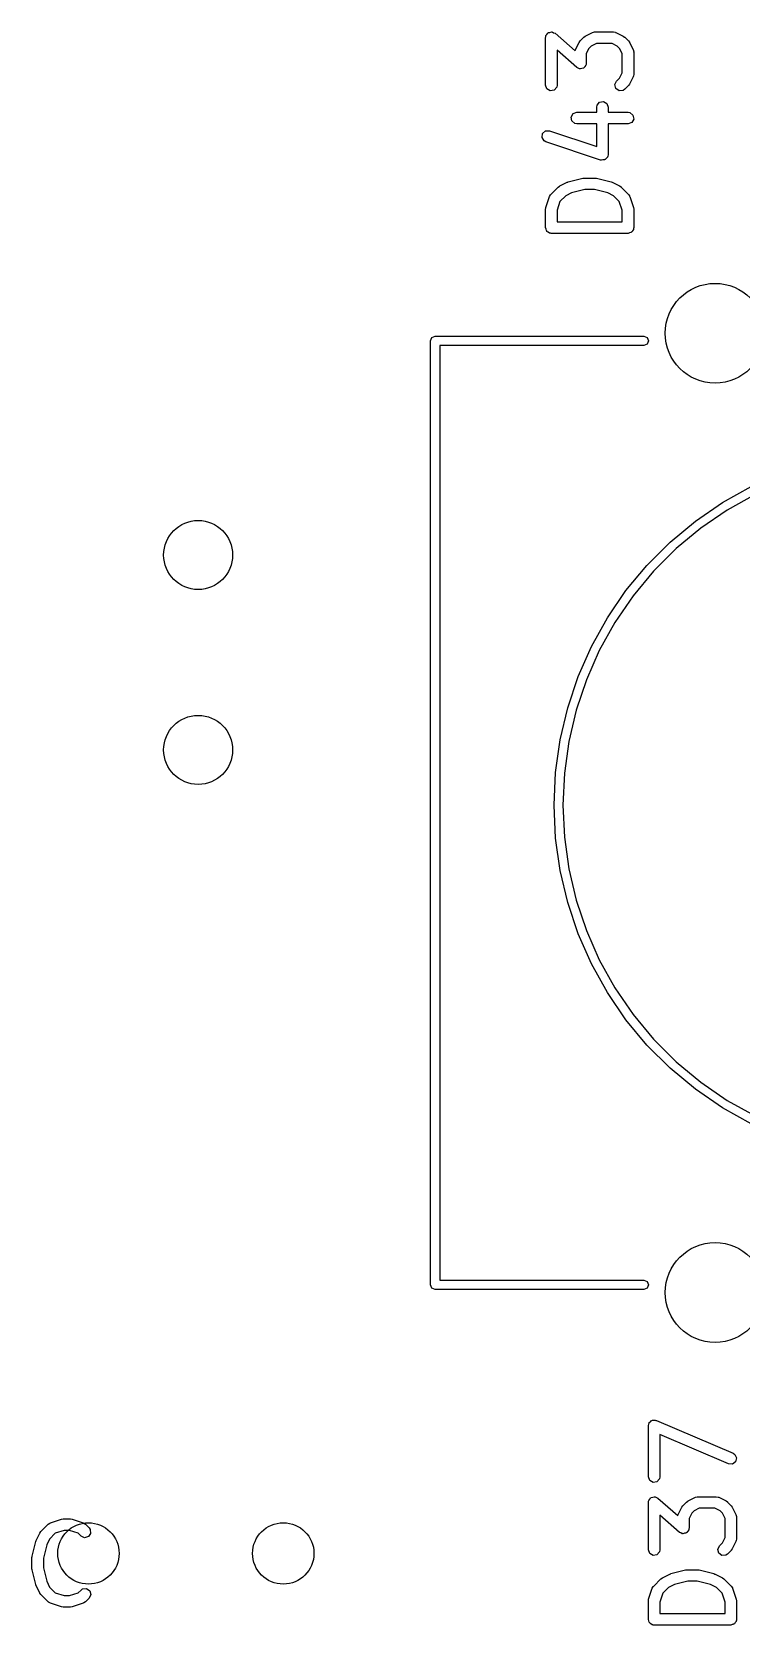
# Model space of a CAD drawing. Extents: x 36 to 247, y -101 to -40.
# Drawn here: x 117.96 to 127.21, y -93.39 to -72.63 of the extents above; entities that cross this region are included whole.
import ezdxf

# ---------------------------------------------------------------- set-up
doc = ezdxf.new("R2010")
doc.units = 0
doc.layers.add('BLACK', color=7, linetype='CONTINUOUS')

msp = doc.modelspace()

# ---------------------------------------------------------------- linework, layer by layer
at = {"layer": 'BLACK', "linetype": 'CONTINUOUS'}
for p, q in [((124.677338, -72.666954), (124.687809, -72.649656)), ((124.687809, -72.649656), (124.693473, -72.647726)), ((124.693473, -72.647726), (124.697319, -72.643143)), ((124.697319, -72.643143), (124.717231, -72.639631)), ((124.717231, -72.639631), (124.736371, -72.633111)), ((124.736371, -72.633111), (124.741949, -72.635273)), ((124.741949, -72.635273), (124.747843, -72.634234)), ((124.747843, -72.634234), (124.765355, -72.644345)), ((124.765355, -72.644345), (124.784207, -72.651652)), ((124.784207, -72.651652), (125.044196, -72.879142)), ((125.177468, -72.688632), (125.272706, -72.641013)), ((125.272706, -72.641013), (125.297672, -72.633587)), ((125.297672, -72.633587), (125.302033, -72.634628)), ((125.302033, -72.634628), (125.306247, -72.633095)), ((125.306247, -72.633095), (125.544342, -72.633095)), ((125.544342, -72.633095), (125.569994, -72.637618)), ((125.569994, -72.637618), (125.573429, -72.6405)), ((125.573429, -72.6405), (125.577883, -72.641013)), ((125.577883, -72.641013), (125.673121, -72.688632)), ((124.659819, -72.708095), (124.661777, -72.696986)), ((124.659819, -73.327142), (124.659819, -72.708095)), ((124.661244, -72.693545), (124.662853, -72.690886)), ((124.661777, -72.696986), (124.661244, -72.693545)), ((124.662853, -72.690886), (124.664342, -72.682443)), ((124.664342, -72.682443), (124.677338, -72.666954)), ((125.045294, -72.872919), (125.048176, -72.869483)), ((125.048176, -72.869483), (125.048689, -72.86503)), ((125.048689, -72.86503), (125.096308, -72.769792)), ((125.096308, -72.769792), (125.109666, -72.751781)), ((125.109666, -72.751781), (125.110357, -72.7503)), ((125.110357, -72.7503), (125.157976, -72.702681)), ((125.157976, -72.702681), (125.176342, -72.689821)), ((125.176342, -72.689821), (125.177468, -72.688632)), ((125.225029, -72.84776), (125.190771, -72.916276)), ((125.255436, -72.817353), (125.225029, -72.84776)), ((125.323952, -72.783095), (125.255436, -72.817353)), ((125.526637, -72.783095), (125.323952, -72.783095)), ((125.595153, -72.817353), (125.526637, -72.783095)), ((125.625561, -72.84776), (125.595153, -72.817353)), ((125.659819, -72.916276), (125.625561, -72.84776)), ((125.673121, -72.688632), (125.691129, -72.701988)), ((125.691129, -72.701988), (125.692612, -72.70268)), ((125.692612, -72.70268), (125.740232, -72.750299)), ((125.740232, -72.750299), (125.753094, -72.768667)), ((125.753094, -72.768667), (125.754282, -72.769792)), ((125.754282, -72.769792), (125.801901, -72.86503)), ((125.801901, -72.86503), (125.809327, -72.889996)), ((125.066383, -73.097871), (124.809819, -72.873377)), ((124.809819, -72.873377), (124.809819, -73.327142)), ((125.044196, -72.879142), (125.045294, -72.872919)), ((125.186248, -73.06708), (125.173251, -73.082568)), ((125.187736, -73.058636), (125.186248, -73.06708)), ((125.189346, -73.055978), (125.187736, -73.058636)), ((125.190771, -73.041428), (125.188812, -73.052536)), ((125.188812, -73.052536), (125.189346, -73.055978)), ((125.190771, -72.916276), (125.190771, -73.041428)), ((125.659819, -73.16658), (125.659819, -72.916276)), ((125.809327, -72.889996), (125.808285, -72.894357)), ((125.808285, -72.894357), (125.809819, -72.898571)), ((125.809819, -72.898571), (125.809819, -73.184285)), ((125.085234, -73.105177), (125.066383, -73.097871)), ((125.102747, -73.115289), (125.085234, -73.105177)), ((125.10864, -73.114249), (125.102747, -73.115289)), ((125.114219, -73.116412), (125.10864, -73.114249)), ((125.133358, -73.109891), (125.114219, -73.116412)), ((125.153271, -73.10638), (125.133358, -73.109891)), ((125.157116, -73.101796), (125.153271, -73.10638)), ((125.162781, -73.099867), (125.157116, -73.101796)), ((125.173251, -73.082568), (125.162781, -73.099867)), ((125.564866, -73.320605), (125.586548, -73.274108)), ((125.586548, -73.274108), (125.625561, -73.235095)), ((125.625561, -73.235095), (125.659819, -73.16658)), ((125.801901, -73.217826), (125.754282, -73.313064)), ((125.802413, -73.213372), (125.801901, -73.217826)), ((125.805296, -73.209937), (125.802413, -73.213372)), ((125.809819, -73.184285), (125.805296, -73.209937)), ((124.677366, -73.375351), (124.659819, -73.327142)), ((124.721795, -73.401003), (124.677366, -73.375351)), ((124.772319, -73.392094), (124.721795, -73.401003)), ((124.805296, -73.352794), (124.772319, -73.392094)), ((124.809819, -73.327142), (124.805296, -73.352794)), ((125.578143, -73.37016), (125.564866, -73.320605)), ((125.620168, -73.399586), (125.578143, -73.37016)), ((125.671275, -73.395116), (125.620168, -73.399586)), ((125.692612, -73.380176), (125.671275, -73.395116)), ((125.740232, -73.332557), (125.692612, -73.380176)), ((125.740922, -73.331075), (125.740232, -73.332557)), ((125.754282, -73.313064), (125.740922, -73.331075)), ((124.994291, -73.74269), (125.019943, -73.698261)), ((125.019943, -73.698261), (125.068152, -73.680714)), ((125.068152, -73.680714), (125.326485, -73.680714)), ((125.326485, -73.612857), (125.331008, -73.587205)), ((125.326485, -73.680714), (125.326485, -73.612857)), ((125.331008, -73.587205), (125.363985, -73.547905)), ((125.363985, -73.547905), (125.414509, -73.538996)), ((125.414509, -73.538996), (125.458938, -73.564648)), ((125.458938, -73.564648), (125.476485, -73.612857)), ((125.476485, -73.612857), (125.476485, -73.680714)), ((125.476485, -73.680714), (125.734819, -73.680714)), ((125.734819, -73.680714), (125.760471, -73.685237)), ((125.760471, -73.685237), (125.799771, -73.718214)), ((125.0032, -73.793214), (124.994291, -73.74269)), ((125.0425, -73.826191), (125.0032, -73.793214)), ((125.068152, -73.830714), (125.0425, -73.826191)), ((125.326485, -73.830714), (125.068152, -73.830714)), ((125.326485, -74.127847), (125.326485, -73.830714)), ((125.734819, -73.830714), (125.476485, -73.830714)), ((125.476485, -73.830714), (125.476485, -74.231904)), ((125.783028, -73.813167), (125.734819, -73.830714)), ((125.80868, -73.768738), (125.783028, -73.813167)), ((125.799771, -73.718214), (125.80868, -73.768738)), ((124.613723, -74.008845), (124.621248, -73.958096)), ((124.640578, -74.052557), (124.613723, -74.008845)), ((124.621248, -73.958096), (124.659633, -73.924059)), ((124.663483, -74.06496), (124.640578, -74.052557)), ((124.659633, -73.924059), (124.710917, -73.922658)), ((125.377767, -74.303055), (124.663483, -74.06496)), ((124.710917, -73.922658), (125.326485, -74.127847)), ((125.383496, -74.302898), (125.377767, -74.303055)), ((125.388461, -74.305765), (125.383496, -74.302898)), ((125.408607, -74.302212), (125.388461, -74.305765)), ((125.429051, -74.301654), (125.408607, -74.302212)), ((125.433339, -74.297851), (125.429051, -74.301654)), ((125.438985, -74.296856), (125.433339, -74.297851)), ((125.452134, -74.281185), (125.438985, -74.296856)), ((125.467437, -74.267616), (125.452134, -74.281185)), ((125.468277, -74.261946), (125.467437, -74.267616)), ((125.471962, -74.257556), (125.468277, -74.261946)), ((125.476485, -74.231904), (125.471962, -74.257556)), ((124.729405, -74.7503), (124.824643, -74.655062)), ((124.824643, -74.655062), (124.843011, -74.642199)), ((124.843011, -74.642199), (124.844135, -74.641013)), ((124.844135, -74.641013), (124.939373, -74.593394)), ((124.99909, -74.73124), (124.922103, -74.769734)), ((124.939373, -74.593394), (124.951779, -74.589703)), ((124.951779, -74.589703), (124.954724, -74.587715)), ((124.954724, -74.587715), (125.1452, -74.540096)), ((125.172624, -74.687857), (124.99909, -74.73124)), ((125.1452, -74.540096), (125.160132, -74.539042)), ((125.160132, -74.539042), (125.16339, -74.537857)), ((125.16339, -74.537857), (125.306247, -74.537857)), ((125.297013, -74.687857), (125.172624, -74.687857)), ((125.470547, -74.73124), (125.297013, -74.687857)), ((125.306247, -74.537857), (125.320988, -74.540456)), ((125.320988, -74.540456), (125.324437, -74.540096)), ((125.324437, -74.540096), (125.514913, -74.587715)), ((125.547534, -74.769734), (125.470547, -74.73124)), ((125.514913, -74.587715), (125.526735, -74.592987)), ((125.526735, -74.592987), (125.530264, -74.593394)), ((125.530264, -74.593394), (125.625502, -74.641013)), ((125.625502, -74.641013), (125.643512, -74.654371)), ((125.643512, -74.654371), (125.644994, -74.655062)), ((125.644994, -74.655062), (125.740233, -74.7503)), ((124.659819, -74.94619), (124.663712, -74.924107)), ((124.659819, -75.184285), (124.659819, -74.94619)), ((124.663668, -74.922473), (124.711287, -74.779616)), ((124.663712, -74.924107), (124.663668, -74.922473)), ((124.711287, -74.779616), (124.723689, -74.756711)), ((124.723689, -74.756711), (124.72751, -74.754363)), ((124.72751, -74.754363), (124.729405, -74.7503)), ((124.84799, -74.843846), (124.809819, -74.95836)), ((124.922103, -74.769734), (124.84799, -74.843846)), ((125.621648, -74.843847), (125.547534, -74.769734)), ((125.659819, -74.95836), (125.621648, -74.843847)), ((125.740233, -74.7503), (125.755174, -74.771637)), ((125.755174, -74.771637), (125.755564, -74.776105)), ((125.755564, -74.776105), (125.758351, -74.779616)), ((125.758351, -74.779616), (125.80597, -74.922472)), ((125.80597, -74.922472), (125.809259, -74.944652)), ((125.809259, -74.944652), (125.809819, -74.94619)), ((125.809819, -74.94619), (125.809819, -75.184285)), ((124.809819, -74.95836), (124.809819, -75.109285)), ((124.809819, -75.109285), (125.659819, -75.109285)), ((125.659819, -75.109285), (125.659819, -74.95836)), ((124.666482, -75.202593), (124.659819, -75.184285)), ((124.669867, -75.221785), (124.666482, -75.202593)), ((124.675051, -75.226135), (124.669867, -75.221785)), ((124.677366, -75.232494), (124.675051, -75.226135)), ((124.694239, -75.242236), (124.677366, -75.232494)), ((124.709167, -75.254762), (124.694239, -75.242236)), ((124.718909, -75.256479), (124.709167, -75.254762)), ((124.721795, -75.258146), (124.718909, -75.256479)), ((124.725077, -75.257567), (124.721795, -75.258146)), ((124.734819, -75.259285), (124.725077, -75.257567)), ((125.734819, -75.259285), (124.734819, -75.259285)), ((125.753127, -75.252621), (125.734819, -75.259285)), ((125.772319, -75.249237), (125.753127, -75.252621)), ((125.776669, -75.244052), (125.772319, -75.249237)), ((125.783028, -75.241738), (125.776669, -75.244052)), ((125.79277, -75.224864), (125.783028, -75.241738)), ((125.805296, -75.209937), (125.79277, -75.224864)), ((125.807013, -75.200194), (125.805296, -75.209937)), ((125.80868, -75.197309), (125.807013, -75.200194)), ((125.809819, -75.184285), (125.808101, -75.194026)), ((125.808101, -75.194026), (125.80868, -75.197309)), ((123.177574, -76.617574), (123.22, -76.6)), ((123.22, -76.6), (125.94, -76.6)), ((125.94, -76.6), (125.982426, -76.617574)), ((123.16, -76.66), (123.177574, -76.617574)), ((123.16, -88.96), (123.16, -76.66)), ((125.94, -76.72), (123.28, -76.72)), ((123.28, -76.72), (123.28, -88.9)), ((125.982426, -76.702426), (125.94, -76.72)), ((125.982426, -76.617574), (126, -76.66)), ((126, -76.66), (125.982426, -76.702426)), ((126.967855, -78.7658), (127.342197, -78.557293)), ((127.393535, -78.660391), (127.028486, -78.863722)), ((126.614348, -79.007958), (126.967855, -78.7658)), ((127.028486, -78.863722), (126.683755, -79.099868)), ((126.284692, -79.281701), (126.614348, -79.007958)), ((126.683755, -79.099868), (126.362284, -79.366815)), ((125.981701, -79.584692), (126.284692, -79.281701)), ((126.362284, -79.366815), (126.066815, -79.662284)), ((125.707958, -79.914348), (125.981701, -79.584692)), ((126.066815, -79.662284), (125.799868, -79.983755)), ((125.4658, -80.267855), (125.707958, -79.914348)), ((125.799868, -79.983755), (125.563722, -80.328486)), ((125.257293, -80.642197), (125.4658, -80.267855)), ((125.563722, -80.328486), (125.360391, -80.693535)), ((125.084215, -81.034182), (125.257293, -80.642197)), ((125.360391, -80.693535), (125.19161, -81.075787)), ((124.948043, -81.440464), (125.084215, -81.034182)), ((125.19161, -81.075787), (125.058819, -81.471982)), ((124.849939, -81.857577), (124.948043, -81.440464)), ((125.058819, -81.471982), (124.963151, -81.87874)), ((124.790739, -82.281962), (124.849939, -81.857577)), ((124.963151, -81.87874), (124.905421, -82.292589)), ((124.77095, -82.71), (124.790739, -82.281962)), ((124.905421, -82.292589), (124.886123, -82.71)), ((124.790739, -83.138038), (124.77095, -82.71)), ((124.886123, -82.71), (124.905421, -83.127411)), ((124.849939, -83.562423), (124.790739, -83.138038)), ((124.905421, -83.127411), (124.963151, -83.54126)), ((124.948043, -83.979536), (124.849939, -83.562423)), ((124.963151, -83.54126), (125.058819, -83.948018)), ((125.084215, -84.385818), (124.948043, -83.979536)), ((125.058819, -83.948018), (125.19161, -84.344213)), ((125.257293, -84.777803), (125.084215, -84.385818)), ((125.19161, -84.344213), (125.360391, -84.726465)), ((125.4658, -85.152145), (125.257293, -84.777803)), ((125.360391, -84.726465), (125.563722, -85.091514)), ((125.563722, -85.091514), (125.799868, -85.436245)), ((125.707958, -85.505652), (125.4658, -85.152145)), ((125.981701, -85.835308), (125.707958, -85.505652)), ((125.799868, -85.436245), (126.066815, -85.757716)), ((126.284692, -86.138299), (125.981701, -85.835308)), ((126.066815, -85.757716), (126.362284, -86.053185)), ((126.614348, -86.412042), (126.284692, -86.138299)), ((126.362284, -86.053185), (126.683755, -86.320132)), ((126.683755, -86.320132), (127.028486, -86.556278)), ((126.967855, -86.6542), (126.614348, -86.412042)), ((127.028486, -86.556278), (127.393535, -86.759609)), ((127.342197, -86.862707), (126.967855, -86.6542)), ((123.177574, -89.002426), (123.16, -88.96)), ((123.22, -89.02), (123.177574, -89.002426)), ((125.94, -89.02), (123.22, -89.02)), ((123.28, -88.9), (125.94, -88.9)), ((125.94, -88.9), (125.982426, -88.917574)), ((125.982426, -89.002426), (125.94, -89.02)), ((125.982426, -88.917574), (126, -88.96)), ((126, -88.96), (125.982426, -89.002426)), ((126.046045, -90.728985), (126.05314, -90.723678)), ((126.05314, -90.723678), (126.070608, -90.724654)), ((126.070608, -90.724654), (126.087843, -90.721615)), ((126.087843, -90.721615), (126.095517, -90.726045)), ((126.095517, -90.726045), (126.104363, -90.72654)), ((125.999819, -90.795476), (126.004342, -90.769824)), ((125.999819, -91.462142), (125.999819, -90.795476)), ((126.004342, -90.769824), (126.010036, -90.763037)), ((126.010036, -90.763037), (126.01206, -90.75441)), ((126.01206, -90.75441), (126.026071, -90.743927)), ((126.026071, -90.743927), (126.037319, -90.730524)), ((126.037319, -90.730524), (126.046045, -90.728985)), ((126.104363, -90.72654), (127.104363, -91.155111)), ((127.045275, -91.292983), (126.149819, -90.909216)), ((126.149819, -90.909216), (126.149819, -91.462142)), ((127.096498, -91.295845), (127.045275, -91.292983)), ((127.137577, -91.265113), (127.096498, -91.295845)), ((127.104363, -91.155111), (127.126159, -91.169373)), ((127.126159, -91.169373), (127.149291, -91.215165)), ((127.149291, -91.215165), (127.137577, -91.265113)), ((126.017366, -91.510351), (125.999819, -91.462142)), ((126.061795, -91.536003), (126.017366, -91.510351)), ((126.112319, -91.527094), (126.061795, -91.536003)), ((126.145296, -91.487794), (126.112319, -91.527094)), ((126.149819, -91.462142), (126.145296, -91.487794)), ((126.004342, -91.769824), (126.017338, -91.754335)), ((126.017338, -91.754335), (126.027809, -91.737037)), ((126.027809, -91.737037), (126.033473, -91.735107)), ((126.033473, -91.735107), (126.037319, -91.730524)), ((126.037319, -91.730524), (126.057231, -91.727012)), ((126.057231, -91.727012), (126.076371, -91.720492)), ((126.076371, -91.720492), (126.081949, -91.722654)), ((126.081949, -91.722654), (126.087843, -91.721615)), ((126.087843, -91.721615), (126.105355, -91.731726)), ((126.105355, -91.731726), (126.124207, -91.739033)), ((126.124207, -91.739033), (126.384196, -91.966523)), ((126.517468, -91.776013), (126.612706, -91.728394)), ((126.612706, -91.728394), (126.637672, -91.720968)), ((126.637672, -91.720968), (126.642033, -91.722009)), ((126.642033, -91.722009), (126.646247, -91.720476)), ((126.646247, -91.720476), (126.884342, -91.720476)), ((126.884342, -91.720476), (126.909994, -91.724999)), ((126.909994, -91.724999), (126.913429, -91.727881)), ((126.913429, -91.727881), (126.917883, -91.728394)), ((126.917883, -91.728394), (127.013121, -91.776013)), ((125.999819, -91.795476), (126.001777, -91.784367)), ((125.999819, -92.414523), (125.999819, -91.795476)), ((126.001244, -91.780926), (126.002853, -91.778267)), ((126.001777, -91.784367), (126.001244, -91.780926)), ((126.002853, -91.778267), (126.004342, -91.769824)), ((126.406383, -92.185252), (126.149819, -91.960758)), ((126.149819, -91.960758), (126.149819, -92.414523)), ((126.384196, -91.966523), (126.385294, -91.9603)), ((126.385294, -91.9603), (126.388176, -91.956864)), ((126.388176, -91.956864), (126.388689, -91.952411)), ((126.388689, -91.952411), (126.436308, -91.857173)), ((126.436308, -91.857173), (126.449666, -91.839162)), ((126.449666, -91.839162), (126.450357, -91.837681)), ((126.450357, -91.837681), (126.497976, -91.790062)), ((126.497976, -91.790062), (126.516342, -91.777202)), ((126.516342, -91.777202), (126.517468, -91.776013)), ((126.565029, -91.935141), (126.530771, -92.003657)), ((126.595436, -91.904734), (126.565029, -91.935141)), ((126.663952, -91.870476), (126.595436, -91.904734)), ((126.866637, -91.870476), (126.663952, -91.870476)), ((126.935153, -91.904734), (126.866637, -91.870476)), ((126.965561, -91.935141), (126.935153, -91.904734)), ((126.999819, -92.003657), (126.965561, -91.935141)), ((127.013121, -91.776013), (127.031129, -91.789369)), ((127.031129, -91.789369), (127.032612, -91.790061)), ((127.032612, -91.790061), (127.080232, -91.83768)), ((127.080232, -91.83768), (127.093094, -91.856048)), ((127.093094, -91.856048), (127.094282, -91.857173)), ((127.094282, -91.857173), (127.141901, -91.952411)), ((127.141901, -91.952411), (127.149327, -91.977377)), ((118.064823, -92.194135), (118.078181, -92.176124)), ((118.078181, -92.176124), (118.078872, -92.174643)), ((118.078872, -92.174643), (118.17411, -92.079405)), ((118.17411, -92.079405), (118.195447, -92.064464)), ((118.195447, -92.064464), (118.199915, -92.064073)), ((118.199915, -92.064073), (118.203426, -92.061287)), ((118.203426, -92.061287), (118.346282, -92.013668)), ((118.38217, -92.159819), (118.267657, -92.19799)), ((118.346282, -92.013668), (118.368462, -92.010378)), ((118.368462, -92.010378), (118.37, -92.009819)), ((118.37, -92.009819), (118.465238, -92.009819)), ((118.453068, -92.159819), (118.38217, -92.159819)), ((118.567581, -92.19799), (118.453068, -92.159819)), ((118.465238, -92.009819), (118.48732, -92.013712)), ((118.48732, -92.013712), (118.488955, -92.013668)), ((118.488955, -92.013668), (118.631812, -92.061287)), ((118.631812, -92.061287), (118.654717, -92.073689)), ((118.654717, -92.073689), (118.657064, -92.07751)), ((118.657064, -92.07751), (118.661128, -92.079405)), ((118.661128, -92.079405), (118.708747, -92.127024)), ((118.708747, -92.127024), (118.723687, -92.148361)), ((118.723687, -92.148361), (118.728158, -92.199468)), ((126.513251, -92.169949), (126.502781, -92.187248)), ((126.526248, -92.154461), (126.513251, -92.169949)), ((126.527736, -92.146017), (126.526248, -92.154461)), ((126.529346, -92.143359), (126.527736, -92.146017)), ((126.530771, -92.128809), (126.528812, -92.139917)), ((126.528812, -92.139917), (126.529346, -92.143359)), ((126.530771, -92.003657), (126.530771, -92.128809)), ((126.999819, -92.253961), (126.999819, -92.003657)), ((127.149327, -91.977377), (127.148285, -91.981738)), ((127.148285, -91.981738), (127.149819, -91.985952)), ((127.149819, -91.985952), (127.149819, -92.271666)), ((117.963906, -92.4952), (118.011525, -92.304724)), ((118.011525, -92.304724), (118.016797, -92.292901)), ((118.016797, -92.292901), (118.017204, -92.289373)), ((118.017204, -92.289373), (118.064823, -92.194135)), ((118.15505, -92.34909), (118.111667, -92.522624)), ((118.193544, -92.272103), (118.15505, -92.34909)), ((118.267657, -92.19799), (118.193544, -92.272103)), ((118.602681, -92.23309), (118.567581, -92.19799)), ((118.649177, -92.254771), (118.602681, -92.23309)), ((118.698732, -92.241494), (118.649177, -92.254771)), ((118.728158, -92.199468), (118.698732, -92.241494)), ((126.425234, -92.192558), (126.406383, -92.185252)), ((126.442747, -92.20267), (126.425234, -92.192558)), ((126.44864, -92.20163), (126.442747, -92.20267)), ((126.454219, -92.203793), (126.44864, -92.20163)), ((126.473358, -92.197272), (126.454219, -92.203793)), ((126.493271, -92.193761), (126.473358, -92.197272)), ((126.497116, -92.189177), (126.493271, -92.193761)), ((126.502781, -92.187248), (126.497116, -92.189177)), ((126.904866, -92.407986), (126.926548, -92.361489)), ((126.926548, -92.361489), (126.965561, -92.322476)), ((126.965561, -92.322476), (126.999819, -92.253961)), ((127.141901, -92.305207), (127.094282, -92.400445)), ((127.142413, -92.300753), (127.141901, -92.305207)), ((127.145296, -92.297318), (127.142413, -92.300753)), ((127.149819, -92.271666), (127.145296, -92.297318)), ((117.961667, -92.51339), (117.964266, -92.498648)), ((117.961667, -92.656247), (117.961667, -92.51339)), ((117.964266, -92.498648), (117.963906, -92.4952)), ((118.111667, -92.522624), (118.111667, -92.647013)), ((126.017366, -92.462732), (125.999819, -92.414523)), ((126.061795, -92.488384), (126.017366, -92.462732)), ((126.112319, -92.479475), (126.061795, -92.488384)), ((126.145296, -92.440175), (126.112319, -92.479475)), ((126.149819, -92.414523), (126.145296, -92.440175)), ((126.918143, -92.457541), (126.904866, -92.407986)), ((126.960168, -92.486967), (126.918143, -92.457541)), ((127.011275, -92.482497), (126.960168, -92.486967)), ((127.032612, -92.467557), (127.011275, -92.482497)), ((127.080232, -92.419938), (127.032612, -92.467557)), ((127.080922, -92.418456), (127.080232, -92.419938)), ((127.094282, -92.400445), (127.080922, -92.418456)), ((117.962852, -92.659504), (117.961667, -92.656247)), ((117.963906, -92.674437), (117.962852, -92.659504)), ((118.011525, -92.864913), (117.963906, -92.674437)), ((118.111667, -92.647013), (118.15505, -92.820547)), ((126.069405, -92.8853), (126.164643, -92.790062)), ((126.164643, -92.790062), (126.183011, -92.777199)), ((126.183011, -92.777199), (126.184135, -92.776013)), ((126.184135, -92.776013), (126.279373, -92.728394)), ((126.279373, -92.728394), (126.291779, -92.724703)), ((126.291779, -92.724703), (126.294724, -92.722715)), ((126.294724, -92.722715), (126.4852, -92.675096)), ((126.4852, -92.675096), (126.500132, -92.674042)), ((126.500132, -92.674042), (126.50339, -92.672857)), ((126.50339, -92.672857), (126.646247, -92.672857)), ((126.646247, -92.672857), (126.660988, -92.675456)), ((126.660988, -92.675456), (126.664437, -92.675096)), ((126.664437, -92.675096), (126.854913, -92.722715)), ((126.854913, -92.722715), (126.866735, -92.727987)), ((126.866735, -92.727987), (126.870264, -92.728394)), ((126.870264, -92.728394), (126.965502, -92.776013)), ((126.965502, -92.776013), (126.983512, -92.789371)), ((126.983512, -92.789371), (126.984994, -92.790062)), ((126.984994, -92.790062), (127.080233, -92.8853)), ((118.013513, -92.867857), (118.011525, -92.864913)), ((118.017204, -92.880264), (118.013513, -92.867857)), ((118.064823, -92.975502), (118.017204, -92.880264)), ((118.066009, -92.976625), (118.064823, -92.975502)), ((118.078872, -92.994994), (118.066009, -92.976625)), ((118.17411, -93.090233), (118.078872, -92.994994)), ((118.15505, -92.820547), (118.193544, -92.897534)), ((118.193544, -92.897534), (118.267657, -92.971648)), ((118.267657, -92.971648), (118.38217, -93.009819)), ((118.38217, -93.009819), (118.453068, -93.009819)), ((118.453068, -93.009819), (118.567581, -92.971647)), ((118.567581, -92.971647), (118.60268, -92.936548)), ((118.60268, -92.936548), (118.624017, -92.921607)), ((118.624017, -92.921607), (118.675125, -92.917135)), ((118.675125, -92.917135), (118.71715, -92.946561)), ((118.730428, -92.996116), (118.708747, -93.042613)), ((118.71715, -92.946561), (118.730428, -92.996116)), ((126.003668, -93.057473), (126.051287, -92.914616)), ((126.051287, -92.914616), (126.063689, -92.891711)), ((126.063689, -92.891711), (126.06751, -92.889363)), ((126.06751, -92.889363), (126.069405, -92.8853)), ((126.18799, -92.978846), (126.149819, -93.09336)), ((126.262103, -92.904734), (126.18799, -92.978846)), ((126.33909, -92.86624), (126.262103, -92.904734)), ((126.512624, -92.822857), (126.33909, -92.86624)), ((126.637013, -92.822857), (126.512624, -92.822857)), ((126.810547, -92.86624), (126.637013, -92.822857)), ((126.887534, -92.904734), (126.810547, -92.86624)), ((126.961648, -92.978847), (126.887534, -92.904734)), ((126.999819, -93.09336), (126.961648, -92.978847)), ((127.080233, -92.8853), (127.095174, -92.906637)), ((127.095174, -92.906637), (127.095564, -92.911105)), ((127.095564, -92.911105), (127.098351, -92.914616)), ((127.098351, -92.914616), (127.14597, -93.057472)), ((118.178174, -93.092128), (118.17411, -93.090233)), ((118.180521, -93.095948), (118.178174, -93.092128)), ((118.203426, -93.108351), (118.180521, -93.095948)), ((118.346282, -93.15597), (118.203426, -93.108351)), ((118.347917, -93.155925), (118.346282, -93.15597)), ((118.37, -93.159819), (118.347917, -93.155925)), ((118.465238, -93.159819), (118.37, -93.159819)), ((118.466776, -93.159258), (118.465238, -93.159819)), ((118.488955, -93.15597), (118.466776, -93.159258)), ((118.631812, -93.108351), (118.488955, -93.15597)), ((118.635323, -93.105563), (118.631812, -93.108351)), ((118.639792, -93.105173), (118.635323, -93.105563)), ((118.661129, -93.090232), (118.639792, -93.105173)), ((118.708747, -93.042613), (118.661129, -93.090232)), ((125.999819, -93.08119), (126.003712, -93.059107)), ((125.999819, -93.319285), (125.999819, -93.08119)), ((126.003712, -93.059107), (126.003668, -93.057473)), ((126.149819, -93.09336), (126.149819, -93.244285)), ((126.999819, -93.244285), (126.999819, -93.09336)), ((127.14597, -93.057472), (127.149259, -93.079652)), ((127.149259, -93.079652), (127.149819, -93.08119)), ((127.149819, -93.08119), (127.149819, -93.319285)), ((126.006482, -93.337593), (125.999819, -93.319285)), ((126.009867, -93.356785), (126.006482, -93.337593)), ((126.015051, -93.361135), (126.009867, -93.356785)), ((126.017366, -93.367494), (126.015051, -93.361135)), ((126.034239, -93.377236), (126.017366, -93.367494)), ((126.049167, -93.389762), (126.034239, -93.377236)), ((126.058909, -93.391479), (126.049167, -93.389762)), ((126.061795, -93.393146), (126.058909, -93.391479)), ((126.065077, -93.392567), (126.061795, -93.393146)), ((126.074819, -93.394285), (126.065077, -93.392567)), ((127.074819, -93.394285), (126.074819, -93.394285)), ((126.149819, -93.244285), (126.999819, -93.244285)), ((127.093127, -93.387621), (127.074819, -93.394285)), ((127.112319, -93.384237), (127.093127, -93.387621)), ((127.116669, -93.379052), (127.112319, -93.384237)), ((127.123028, -93.376738), (127.116669, -93.379052)), ((127.13277, -93.359864), (127.123028, -93.376738)), ((127.145296, -93.344937), (127.13277, -93.359864)), ((127.147013, -93.335194), (127.145296, -93.344937)), ((127.14868, -93.332309), (127.147013, -93.335194)), ((127.149819, -93.319285), (127.148101, -93.329026)), ((127.148101, -93.329026), (127.14868, -93.332309))]:
    msp.add_line(p, q, dxfattribs=at)
at = {"layer": 'BLACK'}
for centre, radius in [((126.87, -76.56), 0.65), ((120.13, -79.45), 0.45), ((120.13, -81.99), 0.45), ((126.87, -89.06), 0.65), ((118.7, -92.46), 0.4), ((121.24, -92.46), 0.4)]:
    msp.add_circle(centre, radius, dxfattribs=at)

doc.saveas('drawing.dxf')
